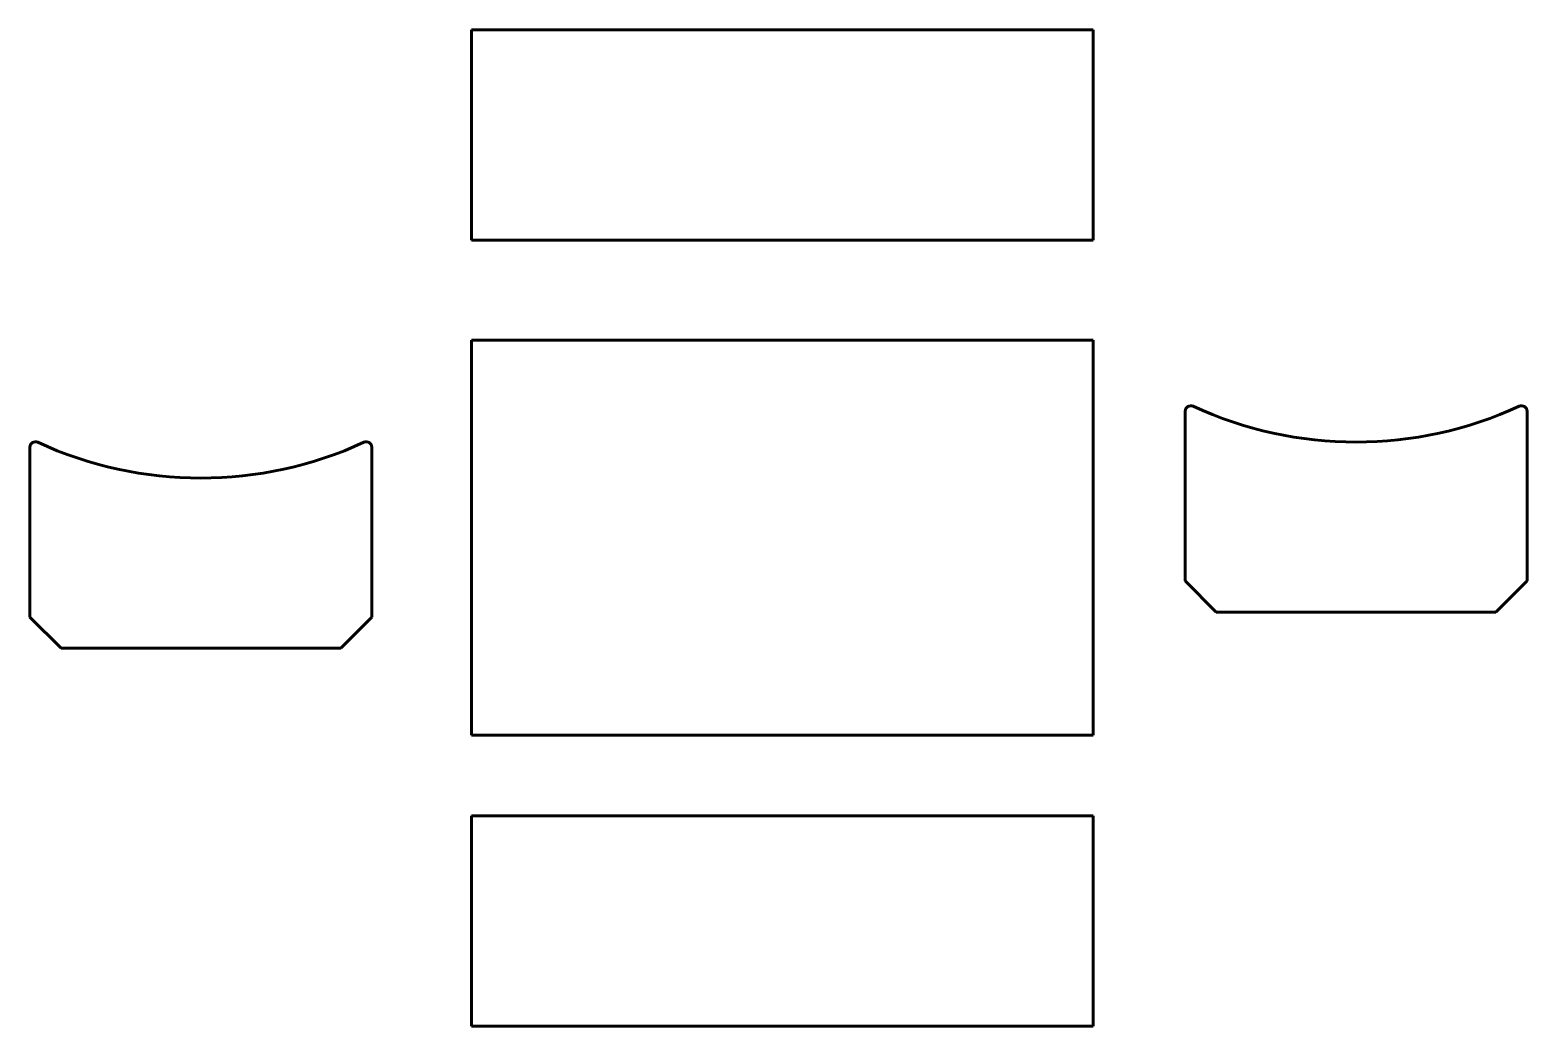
# Model space of a CAD drawing. Header units: millimetres. Extents: x -282 to 537, y -162 to 383.
import ezdxf

# ---------------------------------------------------------------- set-up
doc = ezdxf.new("R2010")
doc.units = ezdxf.units.MM
doc.linetypes.add('K5LT_BASIC', pattern=[0])

# ---------------------------------------------------------------- blocks, each defined once
blk = doc.blocks.new('U0')
at = {"color": 150, "linetype": 'K5LT_BASIC', "lineweight": 60}
for p, q in [((299.78, 213.35), (-40.22, 213.35)), ((-40.22, 213.35), (-40.22, -2.65)), ((299.78, -2.65), (299.78, 213.35)), ((-40.22, -2.65), (299.78, -2.65))]:
    blk.add_line(p, q, dxfattribs=at)
blk = doc.blocks.new('U1')
at = {"color": 150, "linetype": 'K5LT_BASIC', "lineweight": 60}
for p, q in [((299.78, -46.86), (-40.22, -46.86)), ((-40.22, -46.86), (-40.22, -161.86)), ((299.78, -161.86), (299.78, -46.86)), ((-40.22, -161.86), (299.78, -161.86))]:
    blk.add_line(p, q, dxfattribs=at)
blk = doc.blocks.new('U2')
at = {"color": 150, "linetype": 'K5LT_BASIC', "lineweight": 60}
for p, q in [((299.78, 383.14), (-40.22, 383.14)), ((-40.22, 383.14), (-40.22, 268.14)), ((299.78, 268.14), (299.78, 383.14)), ((-40.22, 268.14), (299.78, 268.14))]:
    blk.add_line(p, q, dxfattribs=at)

msp = doc.modelspace()

# ---------------------------------------------------------------- linework, layer by layer
at = {"color": 150, "linetype": 'K5LT_BASIC', "lineweight": 60}
for p, q in [((350.2, 81.65), (350.2, 174.52)), ((537.2, 81.65), (537.2, 174.52)), ((-281.8, 61.94), (-281.8, 154.81)), ((-94.8, 61.94), (-94.8, 154.81)), ((367.2, 64.65), (350.2, 81.65)), ((520.2, 64.65), (537.2, 81.65)), ((-264.8, 44.94), (-281.8, 61.94)), ((-111.8, 44.94), (-94.8, 61.94)), ((367.2, 64.65), (520.2, 64.65)), ((-264.8, 44.94), (-111.8, 44.94))]:
    msp.add_line(p, q, dxfattribs=at)
for centre, radius, start, end in [((353.2, 174.52), 3, 65.2297, 180), ((443.7, 370.65), 213, 245.2297, 294.7703), ((534.2, 174.52), 3, 0, 114.7703), ((-278.8, 154.81), 3, 65.2297, 180), ((-188.3, 350.94), 213, 245.2297, 294.7703), ((-97.8, 154.81), 3, 0, 114.7703)]:
    msp.add_arc(centre, radius, start, end, dxfattribs=at)

# ---------------------------------------------------------------- block references
for name in ['U2', 'U0', 'U1']:
    msp.add_blockref(name, (0, 0))

doc.saveas('drawing.dxf')
